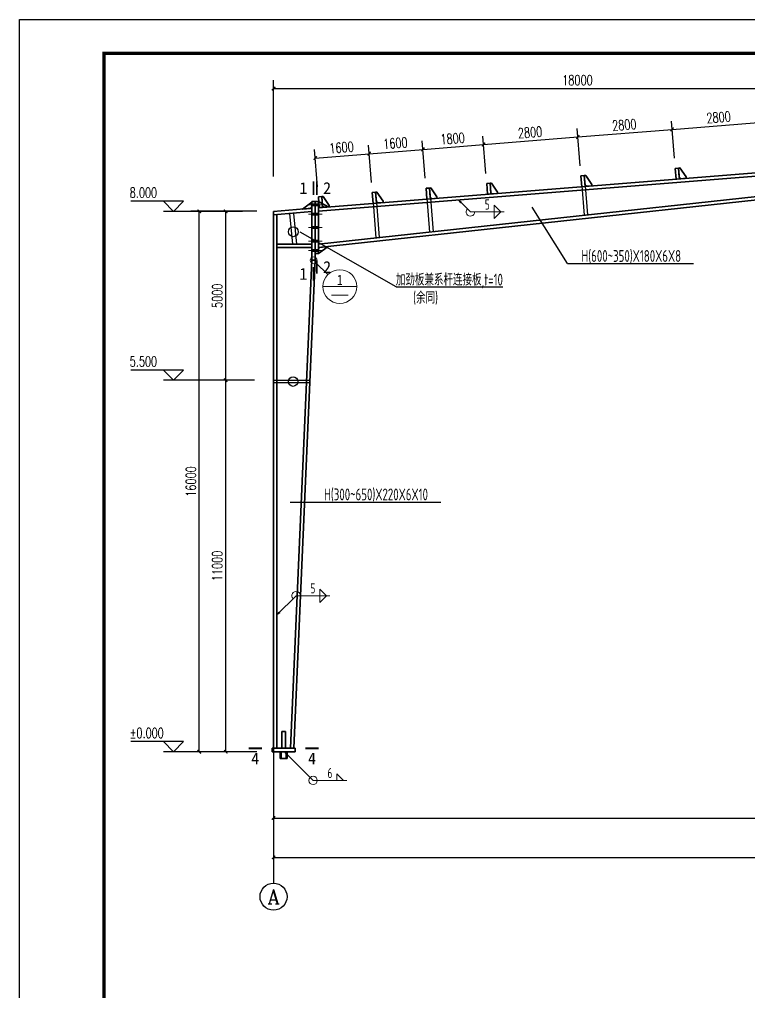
# Model space of a CAD drawing. Header units: millimetres. Extents: x 4533265 to 4958735, y 18976699 to 19555898.
# Drawn here: x 4572584 to 4594203, y 19035586 to 19064398 of the extents above; entities that cross this region are included whole.
import ezdxf
from ezdxf.enums import TextEntityAlignment as Align

# ---------------------------------------------------------------- set-up
doc = ezdxf.new("R2010")
doc.units = ezdxf.units.MM
doc.header["$LTSCALE"] = 1000
doc.header["$MEASUREMENT"] = 0
doc.layers.get('Defpoints').update_dxf_attribs({"color": 1})
for name, color, linetype, lineweight in [('10', 7, 'Continuous', 35), ('114', 2, 'Continuous', 18), ('116', 1, 'Continuous', 35), ('12', 2, 'Continuous', 35), ('14', 2, 'Continuous', 35), ('墙线__粗线', 7, 'Continuous', 18), ('焊缝标注', 9, 'Continuous', 18), ('索引符号标注', 9, 'Continuous', 18)]:
    doc.layers.add(name, color=color, linetype=linetype, lineweight=lineweight)
for name, color, linetype in [('3T_WOOD', 21, 'Continuous'), ('AXIS', 145, 'Continuous'), ('AXIS_TEXT', 7, 'Continuous'), ('BALCONY', 6, 'Continuous'), ('DIM_ELEV', 3, 'Continuous'), ('PUB_DIM', 161, 'Continuous'), ('PUB_TEXT', 7, 'Continuous'), ('TK', 4, 'Continuous')]:
    doc.layers.add(name, color=color, linetype=linetype)
doc.styles.add('_TCH_AXIS', font='COMPLEX', dxfattribs={"bigfont": 'GBCBIG'})
doc.styles.add('_TCH_DIM', font='SIMPLEX', dxfattribs={"bigfont": 'GBCBIG'})
doc.styles.add('_TCH_DIM_T3', font='SIMPLEX', dxfattribs={"width": 0.705882, "bigfont": 'GBCBIG'})
doc.styles.add('COMPLEX', font='COMPLEX')
doc.styles.add('FromPkpm', font='Pkpmeng', dxfattribs={"width": 0.7, "bigfont": 'hztxt'})
doc.styles.add('TSSD_Dimension', font='Tssdeng.shx', dxfattribs={"width": 0.7, "bigfont": 'hztxt.shx'})
doc.styles.add('图框', font='')
doc.styles.add('宋体', font='', dxfattribs={"width": 0.8})
doc.styles.get('图框').set_extended_font_data('SimSun')
doc.styles.get('宋体').set_extended_font_data('SimSun')
doc.dimstyles.new('_TCH_ARCH&&100', dxfattribs={"dimtxt": 297.5, "dimasz": 100, "dimexe": 250, "dimexo": 300, "dimgap": 100, "dimtad": 1, "dimdec": 0, "dimzin": 0, "dimdsep": 46, "dimtxsty": '_TCH_DIM_T3', "dimblk": 'ARCHTICK', "dimcen": 0.09, "dimclrt": 7, "dimazin": 2, "dimtfac": 1, "dimtdec": 0, "dimtix": 1, "dimtmove": 2, "dimatfit": 3, "dimfxl": 0, "dimtolj": 1, "dimtzin": 0, "dimarcsym": 0})

# ---------------------------------------------------------------- blocks, each defined once
blk = doc.blocks.new('GeYuanFrame_57750433', base_point=(20.09, 4.53))
at = {"layer": 'TK'}
blk.add_lwpolyline([(20.09, 4.53), (20.09, 598.53), (861.09, 598.53), (861.09, 4.53)], close=True, dxfattribs=at)
at = {"layer": 'TK', "const_width": 1}
blk.add_lwpolyline([(45.09, 588.53), (851.09, 588.53), (851.09, 14.53), (45.09, 14.53)], close=True, dxfattribs=at)
blk = doc.blocks.new('_ArchTick')
at = {"color": 0, "linetype": 'ByBlock', "const_width": 0.4}
blk.add_lwpolyline([(-0.5, -0.5), (0.5, 0.5)], dxfattribs=at)
blk = doc.blocks.new('*D804')
at = {"layer": 'Defpoints', "color": 0}
for p in [(4580108, 19040702), (4616108, 19040702), (4616108, 19039586)]:
    blk.add_point(p, dxfattribs=at)
at = {"layer": 'PUB_DIM', "color": 0, "lineweight": -2}
for p, q in [((4580108, 19040402), (4580108, 19039336)), ((4616108, 19040402), (4616108, 19039336)), ((4580108, 19039586), (4616108, 19039586))]:
    blk.add_line(p, q, dxfattribs=at)
at = {"layer": 'PUB_DIM', "color": 0, "lineweight": -2, "xscale": 100, "yscale": 100, "zscale": 100, "rotation": 180}
blk.add_blockref('_ArchTick', (4580108, 19039586), dxfattribs=at)
at = {"layer": 'PUB_DIM', "color": 0, "lineweight": -2, "xscale": 100, "yscale": 100, "zscale": 100}
blk.add_blockref('_ArchTick', (4616108, 19039586), dxfattribs=at)
at = {"layer": 'PUB_DIM', "color": 7, "insert": (4598108, 19039834), "char_height": 297.5, "attachment_point": 5, "style": '_TCH_DIM_T3'}
blk.add_mtext('\\A1;36000', dxfattribs=at)
blk = doc.blocks.new('*D805')
at = {"layer": 'Defpoints', "color": 0}
for p in [(4580108, 19041868), (4616108, 19041868), (4616108, 19040752)]:
    blk.add_point(p, dxfattribs=at)
at = {"layer": 'PUB_DIM', "color": 0, "lineweight": -2}
for p, q in [((4580108, 19041568), (4580108, 19040502)), ((4616108, 19041568), (4616108, 19040502)), ((4580108, 19040752), (4616108, 19040752))]:
    blk.add_line(p, q, dxfattribs=at)
at = {"layer": 'PUB_DIM', "color": 0, "lineweight": -2, "xscale": 100, "yscale": 100, "zscale": 100, "rotation": 180}
blk.add_blockref('_ArchTick', (4580108, 19040752), dxfattribs=at)
at = {"layer": 'PUB_DIM', "color": 0, "lineweight": -2, "xscale": 100, "yscale": 100, "zscale": 100}
blk.add_blockref('_ArchTick', (4616108, 19040752), dxfattribs=at)
at = {"layer": 'PUB_DIM', "color": 7, "insert": (4598108, 19041001), "char_height": 297.5, "attachment_point": 5, "style": '_TCH_DIM_T3'}
blk.add_mtext('\\A1;36000', dxfattribs=at)
blk = doc.blocks.new('*D815')
at = {"layer": 'Defpoints', "color": 0}
for p in [(4598108, 19062352), (4580108, 19059445), (4598108, 19059445)]:
    blk.add_point(p, dxfattribs=at)
at = {"layer": 'PUB_DIM', "color": 0, "lineweight": -2}
for p, q in [((4580108, 19059745), (4580108, 19062602)), ((4598108, 19059745), (4598108, 19062602)), ((4580108, 19062352), (4598108, 19062352))]:
    blk.add_line(p, q, dxfattribs=at)
at = {"layer": 'PUB_DIM', "color": 0, "lineweight": -2, "xscale": 100, "yscale": 100, "zscale": 100, "rotation": 180}
blk.add_blockref('_ArchTick', (4580108, 19062352), dxfattribs=at)
at = {"layer": 'PUB_DIM', "color": 0, "lineweight": -2, "xscale": 100, "yscale": 100, "zscale": 100}
blk.add_blockref('_ArchTick', (4598108, 19062352), dxfattribs=at)
at = {"layer": 'PUB_DIM', "color": 7, "insert": (4589108, 19062601), "char_height": 297.5, "attachment_point": 5, "style": '_TCH_DIM_T3'}
blk.add_mtext('\\A1;18000', dxfattribs=at)
blk = doc.blocks.new('*D816')
at = {"layer": 'Defpoints', "color": 0}
for p in [(4582939, 19060424), (4581436, 19059144), (4583031, 19059272)]:
    blk.add_point(p, dxfattribs=at)
at = {"layer": 'PUB_DIM', "color": 0, "lineweight": -2}
for p, q in [((4581412, 19059443), (4581324, 19060545)), ((4583007, 19059571), (4582919, 19060673)), ((4581344, 19060296), (4582939, 19060424))]:
    blk.add_line(p, q, dxfattribs=at)
at = {"layer": 'PUB_DIM', "color": 0, "lineweight": -2, "xscale": 100, "yscale": 100, "zscale": 100}
for p, rotation in [((4582939, 19060424), 4.576220566124622), ((4581344, 19060296), 184.5762205661246)]:
    blk.add_blockref('_ArchTick', p, dxfattribs=dict(at, rotation=rotation))
at = {"layer": 'PUB_DIM', "color": 7, "insert": (4582121, 19060608), "char_height": 297.5, "attachment_point": 5, "rotation": 4.5762, "style": '_TCH_DIM_T3'}
blk.add_mtext('\\A1;1600', dxfattribs=at)
blk = doc.blocks.new('*D817')
at = {"layer": 'Defpoints', "color": 0}
for p in [(4584534, 19060551), (4584626, 19059399), (4583031, 19059272)]:
    blk.add_point(p, dxfattribs=at)
at = {"layer": 'PUB_DIM', "color": 0, "lineweight": -2}
for p, q in [((4584602, 19059698), (4584514, 19060801)), ((4583007, 19059571), (4582919, 19060673)), ((4582939, 19060424), (4584534, 19060551))]:
    blk.add_line(p, q, dxfattribs=at)
at = {"layer": 'PUB_DIM', "color": 0, "lineweight": -2, "xscale": 100, "yscale": 100, "zscale": 100}
for p, rotation in [((4582939, 19060424), 184.5762205660734), ((4584534, 19060551), 4.576220566073415)]:
    blk.add_blockref('_ArchTick', p, dxfattribs=dict(at, rotation=rotation))
at = {"layer": 'PUB_DIM', "color": 7, "insert": (4583716, 19060736), "char_height": 297.5, "attachment_point": 5, "rotation": 4.5762, "style": '_TCH_DIM_T3'}
blk.add_mtext('\\A1;1600', dxfattribs=at)
blk = doc.blocks.new('*D818')
at = {"layer": 'Defpoints', "color": 0}
for p in [(4586328, 19060695), (4584626, 19059399), (4586420, 19059543)]:
    blk.add_point(p, dxfattribs=at)
at = {"layer": 'PUB_DIM', "color": 0, "lineweight": -2}
for p, q in [((4584602, 19059698), (4584514, 19060801)), ((4586396, 19059842), (4586308, 19060944)), ((4584534, 19060551), (4586328, 19060695))]:
    blk.add_line(p, q, dxfattribs=at)
at = {"layer": 'PUB_DIM', "color": 0, "lineweight": -2, "xscale": 100, "yscale": 100, "zscale": 100}
for p, rotation in [((4586328, 19060695), 4.576220566201031), ((4584534, 19060551), 184.576220566201)]:
    blk.add_blockref('_ArchTick', p, dxfattribs=dict(at, rotation=rotation))
at = {"layer": 'PUB_DIM', "color": 7, "insert": (4585411, 19060871), "char_height": 297.5, "attachment_point": 5, "rotation": 4.5762, "style": '_TCH_DIM_T3'}
blk.add_mtext('\\A1;1800', dxfattribs=at)
blk = doc.blocks.new('*D819')
at = {"layer": 'Defpoints', "color": 0}
for p in [(4589119, 19060918), (4589211, 19059766), (4586420, 19059543)]:
    blk.add_point(p, dxfattribs=at)
at = {"layer": 'PUB_DIM', "color": 0, "lineweight": -2}
for p, q in [((4589187, 19060065), (4589099, 19061168)), ((4586396, 19059842), (4586308, 19060944)), ((4586328, 19060695), (4589119, 19060918))]:
    blk.add_line(p, q, dxfattribs=at)
at = {"layer": 'PUB_DIM', "color": 0, "lineweight": -2, "xscale": 100, "yscale": 100, "zscale": 100}
for p, rotation in [((4586328, 19060695), 184.5762205661259), ((4589119, 19060918), 4.576220566125869)]:
    blk.add_blockref('_ArchTick', p, dxfattribs=dict(at, rotation=rotation))
at = {"layer": 'PUB_DIM', "color": 7, "insert": (4587704, 19061055), "char_height": 297.5, "attachment_point": 5, "rotation": 4.5762, "style": '_TCH_DIM_T3'}
blk.add_mtext('\\A1;2800', dxfattribs=at)
blk = doc.blocks.new('*D820')
at = {"layer": 'Defpoints', "color": 0}
for p in [(4591910, 19061142), (4592002, 19059990), (4589211, 19059766)]:
    blk.add_point(p, dxfattribs=at)
at = {"layer": 'PUB_DIM', "color": 0, "lineweight": -2}
for p, q in [((4591978, 19060289), (4591890, 19061391)), ((4589187, 19060065), (4589099, 19061168)), ((4589119, 19060918), (4591910, 19061142))]:
    blk.add_line(p, q, dxfattribs=at)
at = {"layer": 'PUB_DIM', "color": 0, "lineweight": -2, "xscale": 100, "yscale": 100, "zscale": 100}
for p, rotation in [((4591910, 19061142), 4.576220566143591), ((4589119, 19060918), 184.5762205661436)]:
    blk.add_blockref('_ArchTick', p, dxfattribs=dict(at, rotation=rotation))
at = {"layer": 'PUB_DIM', "color": 7, "insert": (4590495, 19061278), "char_height": 297.5, "attachment_point": 5, "rotation": 4.5762, "style": '_TCH_DIM_T3'}
blk.add_mtext('\\A1;2800', dxfattribs=at)
blk = doc.blocks.new('*D821')
at = {"layer": 'Defpoints', "color": 0}
for p in [(4594701, 19061365), (4594793, 19060213), (4592002, 19059990)]:
    blk.add_point(p, dxfattribs=at)
at = {"layer": 'PUB_DIM', "color": 0, "lineweight": -2}
for p, q in [((4591978, 19060289), (4591890, 19061391)), ((4591910, 19061142), (4594701, 19061365)), ((4594769, 19060512), (4594681, 19061614))]:
    blk.add_line(p, q, dxfattribs=at)
at = {"layer": 'PUB_DIM', "color": 0, "lineweight": -2, "xscale": 100, "yscale": 100, "zscale": 100}
for p, rotation in [((4594701, 19061365), 4.57622056607358), ((4591910, 19061142), 184.5762205660736)]:
    blk.add_blockref('_ArchTick', p, dxfattribs=dict(at, rotation=rotation))
at = {"layer": 'PUB_DIM', "color": 7, "insert": (4593286, 19061501), "char_height": 297.5, "attachment_point": 5, "rotation": 4.5762, "style": '_TCH_DIM_T3'}
blk.add_mtext('\\A1;2800', dxfattribs=at)
blk = doc.blocks.new('*D827')
at = {"layer": 'Defpoints', "color": 0}
for p in [(4578691, 19058717), (4579843, 19058717), (4579843, 19053717)]:
    blk.add_point(p, dxfattribs=at)
at = {"layer": 'PUB_DIM', "color": 0, "lineweight": -2}
for p, q in [((4579543, 19058717), (4578441, 19058717)), ((4578691, 19053717), (4578691, 19058717)), ((4579543, 19053717), (4578441, 19053717))]:
    blk.add_line(p, q, dxfattribs=at)
at = {"layer": 'PUB_DIM', "color": 0, "lineweight": -2, "xscale": 100, "yscale": 100, "zscale": 100}
for p, rotation in [((4578691, 19058717), 90), ((4578691, 19053717), 270)]:
    blk.add_blockref('_ArchTick', p, dxfattribs=dict(at, rotation=rotation))
at = {"layer": 'PUB_DIM', "color": 7, "insert": (4578442, 19056217), "char_height": 297.5, "attachment_point": 5, "rotation": 90, "style": '_TCH_DIM_T3'}
blk.add_mtext('\\A1;5000', dxfattribs=at)
blk = doc.blocks.new('*D828')
at = {"layer": 'Defpoints', "color": 0}
for p in [(4578691, 19053717), (4579843, 19053717), (4579843, 19042717)]:
    blk.add_point(p, dxfattribs=at)
at = {"layer": 'PUB_DIM', "color": 0, "lineweight": -2}
for p, q in [((4579543, 19053717), (4578441, 19053717)), ((4578691, 19042717), (4578691, 19053717)), ((4579543, 19042717), (4578441, 19042717))]:
    blk.add_line(p, q, dxfattribs=at)
at = {"layer": 'PUB_DIM', "color": 0, "lineweight": -2, "xscale": 100, "yscale": 100, "zscale": 100}
for p, rotation in [((4578691, 19053717), 90), ((4578691, 19042717), 270)]:
    blk.add_blockref('_ArchTick', p, dxfattribs=dict(at, rotation=rotation))
at = {"layer": 'PUB_DIM', "color": 7, "insert": (4578442, 19048217), "char_height": 297.5, "attachment_point": 5, "rotation": 90, "style": '_TCH_DIM_T3'}
blk.add_mtext('\\A1;11000', dxfattribs=at)
blk = doc.blocks.new('*D829')
at = {"layer": 'Defpoints', "color": 0}
for p in [(4577910, 19058717), (4579916, 19058717), (4579916, 19042717)]:
    blk.add_point(p, dxfattribs=at)
at = {"layer": 'PUB_DIM', "color": 0, "lineweight": -2}
for p, q in [((4579616, 19058717), (4577660, 19058717)), ((4577910, 19042717), (4577910, 19058717)), ((4579616, 19042717), (4577660, 19042717))]:
    blk.add_line(p, q, dxfattribs=at)
at = {"layer": 'PUB_DIM', "color": 0, "lineweight": -2, "xscale": 100, "yscale": 100, "zscale": 100}
for p, rotation in [((4577910, 19058717), 90), ((4577910, 19042717), 270)]:
    blk.add_blockref('_ArchTick', p, dxfattribs=dict(at, rotation=rotation))
at = {"layer": 'PUB_DIM', "color": 7, "insert": (4577661, 19050717), "char_height": 297.5, "attachment_point": 5, "rotation": 90, "style": '_TCH_DIM_T3'}
blk.add_mtext('\\A1;16000', dxfattribs=at)
blk = doc.blocks.new('_AXISO')
blk.add_circle((0, 0), 0.5)
at = {"layer": 'AXIS_TEXT', "style": 'COMPLEX', "width": 1.041667}
blk.add_attdef('A', text='', height=0.56, dxfattribs=at).set_placement((-0.25, -0.28), (0.25, -0.28), align=Align.FIT)

msp = doc.modelspace()

# ---------------------------------------------------------------- hatches: boundary and pattern name
at = {"layer": '焊缝标注'}
for points in [[(4585584.9, 19059054.6), (4585644.8, 19058973.1), (4585666.1, 19058994.2)], [(4580208.3, 19046768.7), (4580289.7, 19046828.7), (4580268.4, 19046850)], [(4580433.3, 19042716.8), (4580493.2, 19042635.3), (4580514.5, 19042656.4)]]:
    msp.add_hatch(color=256, dxfattribs=at).paths.add_polyline_path(points)

# ---------------------------------------------------------------- linework, layer by layer
at = {"color": 3, "lineweight": 35, "ltscale": 100}
for p, q in [((4581443.8, 19058823.6), (4598008.3, 19060148.8)), ((4581443.8, 19058723.3), (4598008.3, 19060048.4)), ((4581443.8, 19057747), (4598008.3, 19059542.7)), ((4581443.8, 19057646.5), (4598008.3, 19059442.1)), ((4580108.3, 19058616.4), (4580208.3, 19058624.4)), ((4580108.3, 19042816.8), (4580108.3, 19058616.4)), ((4580208.3, 19042816.8), (4580208.3, 19058624.4)), ((4580608.2, 19042816.8), (4581243.8, 19057266.5)), ((4580708.3, 19042816.8), (4581343.9, 19057266.5)), ((4581243.8, 19057266.5), (4581343.9, 19057266.5))]:
    msp.add_line(p, q, dxfattribs=at)
at = {"layer": '10', "lineweight": 35, "ltscale": 100, "const_width": 50}
for points in [[(4581293.8, 19059605.3), (4581293.8, 19059205.3)], [(4581393.8, 19059605.3), (4581393.8, 19059205.3)], [(4581293.8, 19056666.5), (4581293.8, 19057066.5)], [(4581393.8, 19056866.5), (4581393.8, 19057266.5)], [(4579368.3, 19042816.8), (4579768.3, 19042816.8)], [(4581448.3, 19042816.8), (4581048.3, 19042816.8)]]:
    msp.add_lwpolyline(points, dxfattribs=at)
at = {"layer": '114', "lineweight": 18, "ltscale": 100}
for p, q in [((4581143.8, 19058913.6), (4581543.8, 19058913.6)), ((4581143.8, 19058633.3), (4581543.8, 19058633.3)), ((4581143.8, 19058235.3), (4581543.8, 19058235.3)), ((4581143.8, 19057837), (4581543.8, 19057837)), ((4581143.8, 19057556.5), (4581543.8, 19057556.5))]:
    msp.add_line(p, q, dxfattribs=at)
at = {"layer": '114', "color": 1, "lineweight": 70, "ltscale": 100}
for p, q in [((4581243.8, 19058913.6), (4581443.8, 19058913.6)), ((4581243.8, 19058633.3), (4581443.8, 19058633.3)), ((4581243.8, 19058235.3), (4581443.8, 19058235.3)), ((4581243.8, 19057837), (4581443.8, 19057837)), ((4581243.8, 19057556.5), (4581443.8, 19057556.5))]:
    msp.add_line(p, q, dxfattribs=at)
at = {"layer": '116', "lineweight": 35, "ltscale": 100}
for p, q in [((4580308.3, 19042716.8), (4580308.3, 19042516.8)), ((4580338.3, 19042716.8), (4580338.3, 19042516.8)), ((4580478.3, 19042716.8), (4580478.3, 19042516.8)), ((4580508.3, 19042716.8), (4580508.3, 19042516.8)), ((4580308.3, 19042516.8), (4580508.3, 19042516.8))]:
    msp.add_line(p, q, dxfattribs=at)
at = {"layer": '12', "lineweight": 35, "ltscale": 100}
for p, q in [((4592101.9, 19059997.3), (4592002.2, 19059989.3)), ((4592002.2, 19059989.3), (4592027.8, 19059670.3)), ((4592127.4, 19059678.3), (4592101.9, 19059997.3)), ((4589310.8, 19059774), (4589211.1, 19059766)), ((4589211.1, 19059766), (4589236.7, 19059447)), ((4589336.4, 19059455), (4589310.8, 19059774)), ((4592027.8, 19059670.3), (4592127.4, 19059678.3)), ((4584725.5, 19059407.2), (4584625.8, 19059399.2)), ((4584625.8, 19059399.2), (4584651.3, 19059080.2)), ((4584751, 19059088.2), (4584725.5, 19059407.2)), ((4586519.7, 19059550.7), (4586420.1, 19059542.7)), ((4586420.1, 19059542.7), (4586445.6, 19059223.7)), ((4586545.3, 19059231.7), (4586519.7, 19059550.7)), ((4589236.7, 19059447), (4589336.4, 19059455)), ((4581535.7, 19059152), (4581436, 19059144)), ((4581436, 19059144), (4581461.5, 19058825)), ((4581561.2, 19058833), (4581535.7, 19059152)), ((4583130.6, 19059279.6), (4583030.9, 19059271.6)), ((4583030.9, 19059271.6), (4583056.4, 19058952.6)), ((4583156.1, 19058960.6), (4583130.6, 19059279.6)), ((4584651.3, 19059080.2), (4584751, 19059088.2)), ((4586445.6, 19059223.7), (4586545.3, 19059231.7)), ((4581461.5, 19058825), (4581561.2, 19058833)), ((4583056.4, 19058952.6), (4583156.1, 19058960.6))]:
    msp.add_line(p, q, dxfattribs=at)
for points in [[(4592323.6, 19059734.1), (4592326.8, 19059694.2), (4592167.3, 19059681.5), (4592124.2, 19059718.2), (4592101.9, 19059997.3), (4592141.8, 19060000.5)], [(4589532.5, 19059510.8), (4589535.7, 19059471), (4589376.2, 19059458.2), (4589333.2, 19059494.9), (4589310.8, 19059774), (4589350.7, 19059777.2)], [(4584947.2, 19059144), (4584950.4, 19059104.1), (4584790.9, 19059091.4), (4584747.8, 19059128), (4584725.5, 19059407.2), (4584765.3, 19059410.3)], [(4586741.4, 19059287.5), (4586744.6, 19059247.7), (4586585.1, 19059234.9), (4586542.1, 19059271.6), (4586519.7, 19059550.7), (4586559.6, 19059553.9)], [(4581757.4, 19058888.8), (4581760.6, 19058848.9), (4581601.1, 19058836.2), (4581558, 19058872.9), (4581535.7, 19059152), (4581575.5, 19059155.2)], [(4583352.3, 19059016.4), (4583355.5, 19058976.5), (4583196, 19058963.8), (4583152.9, 19059000.5), (4583130.6, 19059279.6), (4583170.4, 19059282.8)]]:
    msp.add_lwpolyline(points, close=True, dxfattribs=at)
at = {"layer": '14', "lineweight": 35, "ltscale": 100}
for p, q in [((4580108.3, 19058716.8), (4581243.8, 19058807.6)), ((4580964.7, 19058785.3), (4581243.8, 19058987.6)), ((4581203.9, 19058804.4), (4580964.7, 19058785.3)), ((4581243.8, 19058847.6), (4581203.9, 19058804.4)), ((4581243.8, 19057266.5), (4581243.8, 19059005.3)), ((4581243.8, 19059005.3), (4581343.8, 19059005.3)), ((4581243.8, 19058987.6), (4581243.8, 19058847.6)), ((4581243.8, 19058807.6), (4581243.8, 19058707.3)), ((4581343.8, 19059005.3), (4581343.8, 19057266.5)), ((4581343.8, 19057466.5), (4581343.8, 19059005.3)), ((4581343.8, 19059005.3), (4581443.8, 19059005.3)), ((4581443.8, 19059005.3), (4581443.8, 19057466.5)), ((4581443.8, 19058863.6), (4581443.8, 19059003.6)), ((4581443.8, 19059003.6), (4581722.9, 19058845.9)), ((4581483.7, 19058826.8), (4581443.8, 19058863.6)), ((4581722.9, 19058845.9), (4581483.7, 19058826.8)), ((4580108.3, 19058616.4), (4580108.3, 19058716.8)), ((4581243.8, 19058707.3), (4580108.3, 19058616.4)), ((4580208.3, 19057746.7), (4581243.8, 19057746.7)), ((4580208.3, 19057646.7), (4580208.3, 19057746.7)), ((4581243.8, 19057646.7), (4580208.3, 19057646.7)), ((4581243.8, 19057746.7), (4581243.8, 19057646.7)), ((4581722.2, 19057676.6), (4581443.8, 19057466.5)), ((4581443.8, 19057606.5), (4581483.6, 19057650.8)), ((4581443.8, 19057466.5), (4581443.8, 19057606.5)), ((4581483.6, 19057650.8), (4581722.2, 19057676.6)), ((4581443.8, 19057466.5), (4581343.8, 19057466.5)), ((4581343.8, 19057266.5), (4581243.8, 19057266.5)), ((4580358.3, 19042816.8), (4580358.3, 19043316.8)), ((4580358.3, 19043316.8), (4580458.3, 19043316.8)), ((4580458.3, 19043316.8), (4580458.3, 19042816.8)), ((4580068.3, 19042716.8), (4580068.3, 19042816.8)), ((4580068.3, 19042816.8), (4580748.3, 19042816.8)), ((4580748.3, 19042716.8), (4580068.3, 19042716.8)), ((4580458.3, 19042816.8), (4580358.3, 19042816.8)), ((4580748.3, 19042816.8), (4580748.3, 19042716.8))]:
    msp.add_line(p, q, dxfattribs=at)
at = {"layer": '3T_WOOD'}
for p, q in [((4580575.9, 19058653.8), (4580672.1, 19057746.7)), ((4580696.5, 19058653.8), (4580792.7, 19057746.7)), ((4580108.3, 19053716.8), (4581187.8, 19053716.8)), ((4580108.3, 19053647.7), (4581184.7, 19053647.7))]:
    msp.add_line(p, q, dxfattribs=at)
for points in [[(4589236.7, 19059468.7), (4589306.2, 19058599.4)], [(4589336.4, 19059476.7), (4589405.7, 19058610.1)], [(4584651.3, 19059102.1), (4584731.2, 19058103.4)], [(4584751, 19059110.1), (4584830.7, 19058114.2)], [(4583056.4, 19058974.5), (4583139.9, 19057930.9)], [(4583156.1, 19058982.5), (4583239.4, 19057941.7)]]:
    msp.add_lwpolyline(points, dxfattribs=at)
for centre, radius in [((4580692.2, 19058111.3), 144.7), ((4580686.4, 19053674.7), 139.9)]:
    msp.add_circle(centre, radius, dxfattribs=at)
at = {"layer": 'AXIS'}
msp.add_line((4580108.3, 19042816.8), (4580108.3, 19038824.5), dxfattribs=at)
at = {"layer": 'BALCONY'}
for p, q in [((4588814.5, 19057168.1, -3.6), (4587763.8, 19058836.1)), ((4583739.7, 19056483.9), (4580900.5, 19058098.6)), ((4588814.5, 19057168.1, -3.6), (4592541.6, 19057168.1, -3.6)), ((4583739.7, 19056483.9), (4586896.2, 19056483.9)), ((4580601.8, 19050107.8), (4585061.1, 19050107.8))]:
    msp.add_line(p, q, dxfattribs=at)
at = {"layer": 'DIM_ELEV'}
for p, q in [((4577445.5, 19059016.8), (4575880.5, 19059016.8)), ((4577145.5, 19058716.8), (4576845.5, 19059016.8)), ((4577145.5, 19058716.8), (4577445.5, 19059016.8)), ((4579190.9, 19058716.8), (4576845.5, 19058716.8)), ((4577445.5, 19054016.8), (4575880.5, 19054016.8)), ((4577145.5, 19053716.8), (4576845.5, 19054016.8)), ((4577145.5, 19053716.8), (4577445.5, 19054016.8)), ((4579190.9, 19053716.8), (4576845.5, 19053716.8)), ((4577445.5, 19043016.8), (4575880.5, 19043016.8)), ((4577145.5, 19042716.8), (4576845.5, 19043016.8)), ((4577145.5, 19042716.8), (4577445.5, 19043016.8)), ((4579190.9, 19042716.8), (4576845.5, 19042716.8))]:
    msp.add_line(p, q, dxfattribs=at)
at = {"layer": '墙线__粗线', "lineweight": 18, "ltscale": 100}
msp.add_circle((4581293.8, 19057266.5), 100, dxfattribs=at)
at = {"layer": '焊缝标注', "lineweight": 18, "ltscale": 100}
for p, q in [((4585584.9, 19059054.6), (4585937.5, 19058700)), ((4586637.5, 19058900), (4586837.5, 19058700)), ((4586637.5, 19058700), (4586637.5, 19058900)), ((4585937.5, 19058700), (4586937.5, 19058700)), ((4586637.5, 19058500), (4586837.5, 19058700)), ((4586637.5, 19058700), (4586637.5, 19058500)), ((4581474.2, 19047534.1), (4581674.2, 19047334.1)), ((4581474.2, 19047334.1), (4581474.2, 19047534.1)), ((4580208.3, 19046768.7), (4580774.2, 19047334.1)), ((4580774.2, 19047334.1), (4581774.2, 19047334.1)), ((4581474.2, 19047134.1), (4581674.2, 19047334.1)), ((4581474.2, 19047334.1), (4581474.2, 19047134.1)), ((4580433.3, 19042716.8), (4581279.5, 19041865.9)), ((4581979.5, 19042065.9), (4582179.5, 19041865.9)), ((4581979.5, 19041865.9), (4581979.5, 19042065.9)), ((4581279.5, 19041865.9), (4582279.5, 19041865.9))]:
    msp.add_line(p, q, dxfattribs=at)
at = {"layer": '焊缝标注', "linetype": 'Continuous'}
for points in [[(4585584.9, 19059054.6), (4585644.8, 19058973.1), (4585666.1, 19058994.2)], [(4580208.3, 19046768.7), (4580289.7, 19046828.7), (4580268.4, 19046850)], [(4580433.3, 19042716.8), (4580493.2, 19042635.3), (4580514.5, 19042656.4)]]:
    msp.add_lwpolyline(points, close=True, dxfattribs=at)
at = {"layer": '焊缝标注', "lineweight": 18, "ltscale": 100}
msp.add_circle((4581279.5, 19041865.9), 125, dxfattribs=at)
for centre, start, end in [((4585937.5, 19058700), 134.84029, 0), ((4580774.2, 19047334.1), 0, 224.97719)]:
    msp.add_arc(centre, 125, start, end, dxfattribs=at)
at = {"layer": '索引符号标注', "lineweight": 18, "ltscale": 100}
for p, q in [((4581364.5, 19057195.7), (4581718.1, 19056842.2)), ((4581571.6, 19056488.6), (4582571.6, 19056488.6)), ((4581821.6, 19056238.6), (4582321.6, 19056238.6))]:
    msp.add_line(p, q, dxfattribs=at)
msp.add_circle((4582071.6, 19056488.6), 500, dxfattribs=at)

# ---------------------------------------------------------------- block references
at = {"layer": '3T_WOOD', "xscale": 100, "yscale": 100, "zscale": 100}
msp.add_blockref('GeYuanFrame_57750433', (4572584.4, 19004998.1), dxfattribs=at)
at = {"layer": 'AXIS'}
ref = msp.add_blockref('_AXISO', (4580108.3, 19038424.5), dxfattribs=dict(at, xscale=800, yscale=800, zscale=800))
ref.add_attrib('A', 'A', dxfattribs={"layer": 'AXIS_TEXT', "height": 425.2, "style": '_TCH_AXIS'}).set_placement((4579926.1, 19038211.9), (4580290.5, 19038211.9), align=Align.FIT)

# ---------------------------------------------------------------- texts
at = {"layer": '10', "lineweight": 25, "style": '图框'}
for s, p in [('1', (4580993.8, 19059405.3)), ('2', (4581693.8, 19059405.3)), ('1', (4580993.8, 19056866.5)), ('2', (4581693.8, 19057066.5)), ('4', (4579568.3, 19042516.8)), ('4', (4581248.3, 19042516.8))]:
    msp.add_text(s, height=350, dxfattribs=at).set_placement(p, align=Align.MIDDLE_CENTER)
at = {"layer": 'BALCONY', "style": 'TSSD_Dimension', "width": 0.7}
for s, p in [('H(600~350)X180X6X8', (4590700.1, 19057396.1, -3.6)), ('H(300~650)X220X6X10', (4583141.8, 19050335.9))]:
    msp.add_text(s, height=350, dxfattribs=at).set_placement(p, align=Align.MIDDLE)
for s, p in [('加劲板兼系杆连接板,t=10', (4583730.3, 19056519.6)), ('(余同)', (4584240.7, 19055986))]:
    msp.add_text(s, height=350, dxfattribs=at).set_placement(p)
at = {"layer": 'PUB_TEXT', "style": '_TCH_DIM', "width": 0.705882}
for s, p in [('8.000', (4575850.5, 19059121.8)), ('5.500', (4575850.5, 19054121.8)), ('%%P0.000', (4575850.5, 19043121.8))]:
    msp.add_text(s, height=297.5, dxfattribs=at).set_placement(p)
at = {"layer": '焊缝标注', "lineweight": 25, "style": 'FromPkpm', "width": 0.7}
for s, p in [('5', (4586437.5, 19058770)), ('5', (4581274.2, 19047404.1)), ('6', (4581779.5, 19041935.9))]:
    msp.add_text(s, height=300, dxfattribs=at).set_placement(p, align=Align.CENTER)
at = {"layer": '索引符号标注', "lineweight": 25, "style": '宋体', "width": 0.8}
msp.add_text('1', height=300, dxfattribs=at).set_placement((4582071.6, 19056538.6), align=Align.CENTER)

# ---------------------------------------------------------------- dimensions: what is measured, and where the dimension line sits
at = {"layer": 'PUB_DIM'}
for p1, p2, distance, picture, middle in [((4580108.3, 19059444.8), (4598108.3, 19059444.8), 2907.3, '*D815', (4589108.3, 19062600.8)), ((4592002.2, 19059989.7), (4594793.3, 19060213.1), 1155.8, '*D821', (4593285.7, 19061501.5)), ((4589211.1, 19059766.3), (4592002.2, 19059989.7), 1155.8, '*D820', (4590494.6, 19061278.1)), ((4584625.8, 19059399.3), (4586420.1, 19059542.9), 1155.8, '*D818', (4585410.9, 19060871.2)), ((4586420.1, 19059542.9), (4589211.1, 19059766.3), 1155.8, '*D819', (4587703.5, 19061054.7)), ((4581436, 19059144), (4583030.9, 19059271.6), 1155.8, '*D816', (4582121.4, 19060607.9)), ((4583030.9, 19059271.6), (4584625.8, 19059399.3), 1155.8, '*D817', (4583716.3, 19060735.5)), ((4579916.3, 19042716.8), (4579916.3, 19058716.8), 2006.1, '*D829', (4577661.5, 19050716.8)), ((4579842.9, 19053716.8), (4579842.9, 19058716.8), 1152.3, '*D827', (4578441.8, 19056216.8)), ((4579842.9, 19042716.8), (4579842.9, 19053716.8), 1152.3, '*D828', (4578441.8, 19048216.8)), ((4580108.3, 19041868.1), (4616108.3, 19041868.1), -1116.2, '*D805', (4598108.3, 19041000.7)), ((4580108.3, 19040701.9), (4616108.3, 19040701.9), -1116.2, '*D804', (4598108.3, 19039834.5))]:
    dim = msp.add_aligned_dim(p1=p1, p2=p2, distance=distance, dimstyle='_TCH_ARCH&&100', dxfattribs=at)
    dim.commit()
    dim.dimension.update_dxf_attribs({"geometry": picture, "text_midpoint": middle})

doc.saveas('drawing.dxf')
